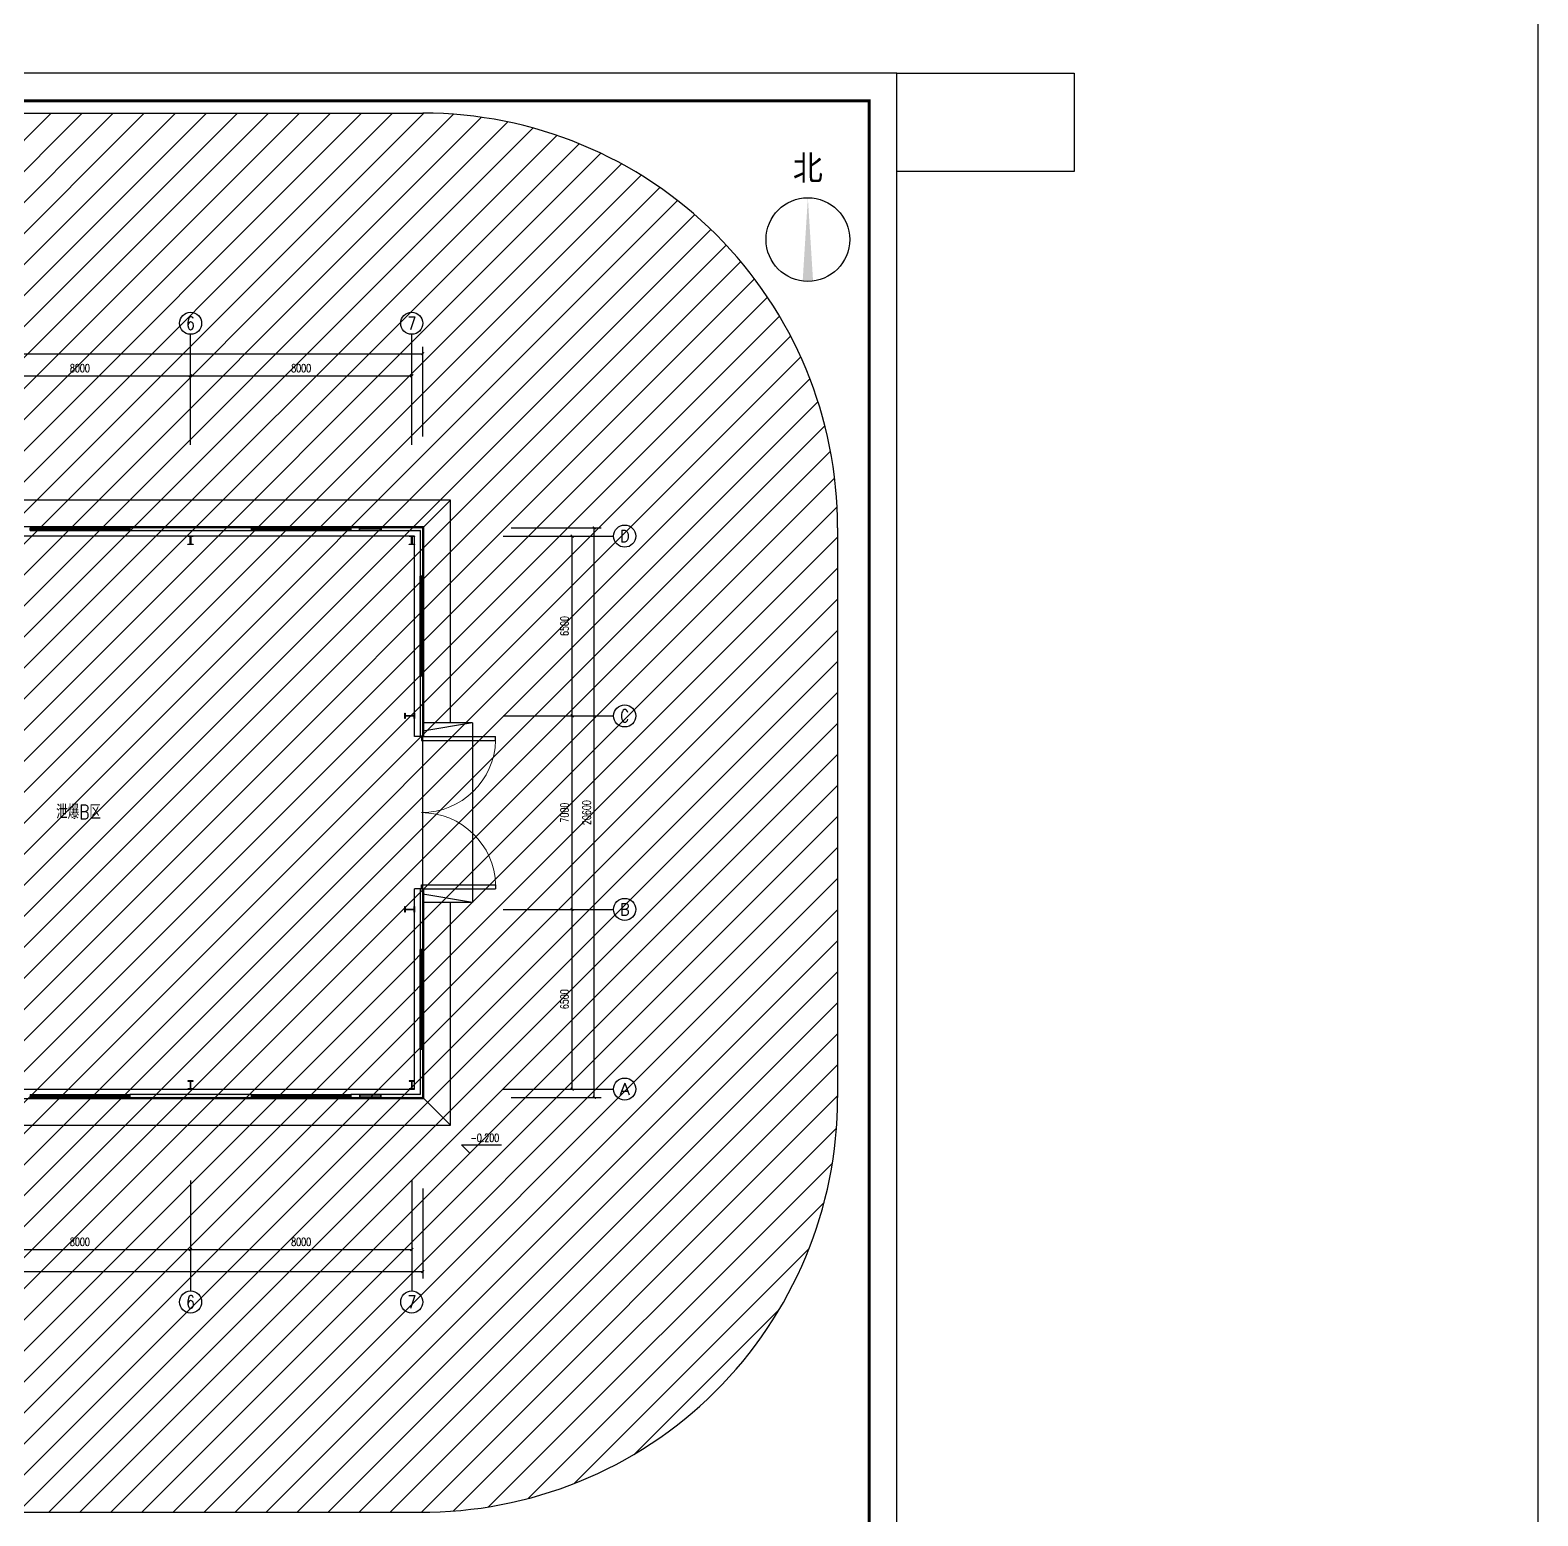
# Model space of a CAD drawing. Extents: x 1234595 to 2088511, y -80443 to 75292.
# Drawn here: x 2033989 to 2088511, y -53379 to 357 of the extents above; entities that cross this region are included whole.
import ezdxf
from ezdxf.enums import TextEntityAlignment as Align

# ---------------------------------------------------------------- set-up
doc = ezdxf.new("R2010")
doc.units = 0
doc.header["$LTSCALE"] = 1000
doc.header["$MEASUREMENT"] = 0
doc.layers.get('0').update_dxf_attribs({"linetype": 'CONTINUOUS'})
doc.layers.get('Defpoints').update_dxf_attribs({"linetype": 'CONTINUOUS'})
doc.layers.add('_0', color=7, linetype='CONTINUOUS', lineweight=25)
for name, color, linetype in [('AXIS_TEXT', 7, 'CONTINUOUS'), ('PUB_TITLE', 4, 'CONTINUOUS'), ('WIRE-避雷', 4, 'CONTINUOUS'), ('建筑底图', 251, 'CONTINUOUS')]:
    doc.layers.add(name, color=color, linetype=linetype)
doc.styles.add('_HZTXT', font='txt.shx', dxfattribs={"width": 0.8, "bigfont": 'HZTXT.shx'})
doc.styles.add('_TCH_AXIS', font='COMPLEX', dxfattribs={"bigfont": 'GBCBIG'})
doc.styles.add('_TCH_DIM', font='SIMPLEX', dxfattribs={"bigfont": 'GBCBIG'})
doc.styles.add('_TCH_DIM_T3', font='SIMPLEX', dxfattribs={"width": 0.705882, "bigfont": 'GBCBIG'})
doc.styles.add('COMPLEX', font='COMPLEX')
doc.styles.add('HT', font='')
doc.styles.get('HT').set_extended_font_data('SimSun')
doc.dimstyles.new('_TCH_ARCH&&100', dxfattribs={"dimtxt": 297.5, "dimasz": 100, "dimexe": 250, "dimexo": 300, "dimgap": 126.25, "dimtad": 1, "dimdec": 0, "dimzin": 0, "dimdsep": 46, "dimtxsty": '_TCH_DIM_T3', "dimblk": 'ARCHTICK', "dimcen": 0.09, "dimclrt": 7, "dimazin": 2, "dimtfac": 1, "dimtdec": 0, "dimtix": 1, "dimtmove": 2, "dimatfit": 3, "dimfxl": 0, "dimtolj": 1, "dimtzin": 0, "dimarcsym": 0})

# ---------------------------------------------------------------- blocks, each defined once
blk = doc.blocks.new('_NORTH')
blk.add_circle((0, 0), 1200)
blk.add_solid([(-1191, 149), (-1191, -149), (1200, 0)])
blk = doc.blocks.new('$DorLib2D$00000002')
for p, q in [((-0.5, 0), (-0.5, 0.4875)), ((-0.475, 0.4875), (-0.5, 0.4875)), ((-0.475, 0), (-0.475, 0.4875)), ((0.475, 0), (0.475, 0.4875)), ((0.475, 0.4875), (0.5, 0.4875)), ((0.5, 0), (0.5, 0.4875)), ((-0.5, 0), (-0.475, 0)), ((0.5, 0), (0.475, 0))]:
    blk.add_line(p, q)
at = {"lineweight": 13}
for centre, start, end in [((-0.4875, 0), 0, 88.53072), ((0.4875, 0), 91.46928, 180)]:
    blk.add_arc(centre, 0.4875, start, end, dxfattribs=at)
blk = doc.blocks.new('$TCHSYS$WIN2D')
for p, q in [((-0.5, 0.5), (0.5, 0.5)), ((-0.5, 0.5), (-0.5, -0.5)), ((0.5, 0.5), (0.5, -0.5)), ((0.5, 0.167), (-0.5, 0.167)), ((0.5, -0.167), (-0.5, -0.167)), ((-0.5, -0.5), (0.5, -0.5))]:
    blk.add_line(p, q)
blk = doc.blocks.new('_ArchTick')
at = {"color": 0, "linetype": 'ByBlock', "const_width": 0.4}
blk.add_lwpolyline([(-0.5, -0.5), (0.5, 0.5)], dxfattribs=at)
blk = doc.blocks.new('*D718')
at = {"layer": 'Defpoints', "color": 0, "transparency": 16777216}
for p in [(2051089, -31445), (2053589, -31445), (2051089, -37945)]:
    blk.add_point(p, dxfattribs=at)
at = {"layer": '建筑底图', "color": 0, "lineweight": -2, "transparency": 16777216}
for p, q in [((2051389, -31445), (2053839, -31445)), ((2053589, -37945), (2053589, -31445)), ((2051389, -37945), (2053839, -37945))]:
    blk.add_line(p, q, dxfattribs=at)
at = {"layer": '建筑底图', "color": 0, "lineweight": -2, "transparency": 16777216, "xscale": 100, "yscale": 100, "zscale": 100}
for p, rotation in [((2053589, -31445), 90), ((2053589, -37945), 270)]:
    blk.add_blockref('_ArchTick', p, dxfattribs=dict(at, rotation=rotation))
at = {"layer": '建筑底图', "color": 7, "transparency": 16777216, "insert": (2053314, -34695), "char_height": 297.5, "attachment_point": 5, "rotation": 90, "style": '_TCH_DIM_T3'}
blk.add_mtext('\\A1;6500', dxfattribs=at)
blk = doc.blocks.new('*D719')
at = {"layer": 'Defpoints', "color": 0, "transparency": 16777216}
for p in [(2051089, -24445), (2053589, -24445), (2051089, -31445)]:
    blk.add_point(p, dxfattribs=at)
at = {"layer": '建筑底图', "color": 0, "lineweight": -2, "transparency": 16777216}
for p, q in [((2051389, -24445), (2053839, -24445)), ((2053589, -31445), (2053589, -24445)), ((2051389, -31445), (2053839, -31445))]:
    blk.add_line(p, q, dxfattribs=at)
at = {"layer": '建筑底图', "color": 0, "lineweight": -2, "transparency": 16777216, "xscale": 100, "yscale": 100, "zscale": 100}
for p, rotation in [((2053589, -24445), 90), ((2053589, -31445), 270)]:
    blk.add_blockref('_ArchTick', p, dxfattribs=dict(at, rotation=rotation))
at = {"layer": '建筑底图', "color": 7, "transparency": 16777216, "insert": (2053314, -27945), "char_height": 297.5, "attachment_point": 5, "rotation": 90, "style": '_TCH_DIM_T3'}
blk.add_mtext('\\A1;7000', dxfattribs=at)
blk = doc.blocks.new('*D720')
at = {"layer": 'Defpoints', "color": 0, "transparency": 16777216}
for p in [(2051089, -17945), (2053589, -17945), (2051089, -24445)]:
    blk.add_point(p, dxfattribs=at)
at = {"layer": '建筑底图', "color": 0, "lineweight": -2, "transparency": 16777216}
for p, q in [((2051389, -17945), (2053839, -17945)), ((2053589, -24445), (2053589, -17945)), ((2051389, -24445), (2053839, -24445))]:
    blk.add_line(p, q, dxfattribs=at)
at = {"layer": '建筑底图', "color": 0, "lineweight": -2, "transparency": 16777216, "xscale": 100, "yscale": 100, "zscale": 100}
for p, rotation in [((2053589, -17945), 90), ((2053589, -24445), 270)]:
    blk.add_blockref('_ArchTick', p, dxfattribs=dict(at, rotation=rotation))
at = {"layer": '建筑底图', "color": 7, "transparency": 16777216, "insert": (2053314, -21195), "char_height": 297.5, "attachment_point": 5, "rotation": 90, "style": '_TCH_DIM_T3'}
blk.add_mtext('\\A1;6500', dxfattribs=at)
blk = doc.blocks.new('*D721')
at = {"layer": 'Defpoints', "color": 0, "transparency": 16777216}
for p in [(2051089, -17645), (2054389, -17645), (2051089, -38245)]:
    blk.add_point(p, dxfattribs=at)
at = {"layer": '建筑底图', "color": 0, "lineweight": -2, "transparency": 16777216}
for p, q in [((2051389, -17645), (2054639, -17645)), ((2054389, -38245), (2054389, -17645)), ((2051389, -38245), (2054639, -38245))]:
    blk.add_line(p, q, dxfattribs=at)
at = {"layer": '建筑底图', "color": 0, "lineweight": -2, "transparency": 16777216, "xscale": 100, "yscale": 100, "zscale": 100}
for p, rotation in [((2054389, -17645), 90), ((2054389, -38245), 270)]:
    blk.add_blockref('_ArchTick', p, dxfattribs=dict(at, rotation=rotation))
at = {"layer": '建筑底图', "color": 7, "transparency": 16777216, "insert": (2054114, -27945), "char_height": 297.5, "attachment_point": 5, "rotation": 90, "style": '_TCH_DIM_T3'}
blk.add_mtext('\\A1;20600', dxfattribs=at)
blk = doc.blocks.new('_AXISO')
blk.add_circle((0, 0), 0.5)
at = {"layer": 'AXIS_TEXT', "style": 'COMPLEX', "width": 1.041667}
blk.add_attdef('A', text='', height=0.56, dxfattribs=at).set_placement((-0.25, -0.28), (0.25, -0.28), align=Align.FIT)
blk = doc.blocks.new('*D704')
at = {"layer": 'Defpoints', "color": 0, "transparency": 16777216}
for p in [(2039789, -12145), (2031789, -14645), (2039789, -14645)]:
    blk.add_point(p, dxfattribs=at)
at = {"layer": '建筑底图', "color": 0, "lineweight": -2, "transparency": 16777216}
for p, q in [((2031789, -14345), (2031789, -11895)), ((2039789, -14345), (2039789, -11895)), ((2031789, -12145), (2039789, -12145))]:
    blk.add_line(p, q, dxfattribs=at)
at = {"layer": '建筑底图', "color": 0, "lineweight": -2, "transparency": 16777216, "xscale": 100, "yscale": 100, "zscale": 100, "rotation": 180}
blk.add_blockref('_ArchTick', (2031789, -12145), dxfattribs=at)
at = {"layer": '建筑底图', "color": 0, "lineweight": -2, "transparency": 16777216, "xscale": 100, "yscale": 100, "zscale": 100}
blk.add_blockref('_ArchTick', (2039789, -12145), dxfattribs=at)
at = {"layer": '建筑底图', "color": 7, "transparency": 16777216, "insert": (2035789, -11870), "char_height": 297.5, "attachment_point": 5, "style": '_TCH_DIM_T3'}
blk.add_mtext('\\A1;8000', dxfattribs=at)
blk = doc.blocks.new('*D705')
at = {"layer": 'Defpoints', "color": 0, "transparency": 16777216}
for p in [(2047789, -12145), (2039789, -14645), (2047789, -14645)]:
    blk.add_point(p, dxfattribs=at)
at = {"layer": '建筑底图', "color": 0, "lineweight": -2, "transparency": 16777216}
for p, q in [((2039789, -14345), (2039789, -11895)), ((2047789, -14345), (2047789, -11895)), ((2039789, -12145), (2047789, -12145))]:
    blk.add_line(p, q, dxfattribs=at)
at = {"layer": '建筑底图', "color": 0, "lineweight": -2, "transparency": 16777216, "xscale": 100, "yscale": 100, "zscale": 100, "rotation": 180}
blk.add_blockref('_ArchTick', (2039789, -12145), dxfattribs=at)
at = {"layer": '建筑底图', "color": 0, "lineweight": -2, "transparency": 16777216, "xscale": 100, "yscale": 100, "zscale": 100}
blk.add_blockref('_ArchTick', (2047789, -12145), dxfattribs=at)
at = {"layer": '建筑底图', "color": 7, "transparency": 16777216, "insert": (2043789, -11870), "char_height": 297.5, "attachment_point": 5, "style": '_TCH_DIM_T3'}
blk.add_mtext('\\A1;8000', dxfattribs=at)
blk = doc.blocks.new('*D706')
at = {"layer": 'Defpoints', "color": 0, "transparency": 16777216}
for p in [(2048189, -11345), (1999389, -14645), (2048189, -14645)]:
    blk.add_point(p, dxfattribs=at)
at = {"layer": '建筑底图', "color": 0, "lineweight": -2, "transparency": 16777216}
for p, q in [((1999389, -14345), (1999389, -11095)), ((1999389, -11345), (2048189, -11345)), ((2048189, -14345), (2048189, -11095))]:
    blk.add_line(p, q, dxfattribs=at)
at = {"layer": '建筑底图', "color": 0, "lineweight": -2, "transparency": 16777216, "xscale": 100, "yscale": 100, "zscale": 100, "rotation": 180}
blk.add_blockref('_ArchTick', (1999389, -11345), dxfattribs=at)
at = {"layer": '建筑底图', "color": 0, "lineweight": -2, "transparency": 16777216, "xscale": 100, "yscale": 100, "zscale": 100}
blk.add_blockref('_ArchTick', (2048189, -11345), dxfattribs=at)
at = {"layer": '建筑底图', "color": 7, "transparency": 16777216, "insert": (2023789, -11070), "char_height": 297.5, "attachment_point": 5, "style": '_TCH_DIM_T3'}
blk.add_mtext('\\A1;48800', dxfattribs=at)
blk = doc.blocks.new('*D711')
at = {"layer": 'Defpoints', "color": 0, "transparency": 16777216}
for p in [(2031789, -41245), (2039789, -41245), (2039789, -43745)]:
    blk.add_point(p, dxfattribs=at)
at = {"layer": '建筑底图', "color": 0, "lineweight": -2, "transparency": 16777216}
for p, q in [((2031789, -41545), (2031789, -43995)), ((2039789, -41545), (2039789, -43995)), ((2031789, -43745), (2039789, -43745))]:
    blk.add_line(p, q, dxfattribs=at)
at = {"layer": '建筑底图', "color": 0, "lineweight": -2, "transparency": 16777216, "xscale": 100, "yscale": 100, "zscale": 100, "rotation": 180}
blk.add_blockref('_ArchTick', (2031789, -43745), dxfattribs=at)
at = {"layer": '建筑底图', "color": 0, "lineweight": -2, "transparency": 16777216, "xscale": 100, "yscale": 100, "zscale": 100}
blk.add_blockref('_ArchTick', (2039789, -43745), dxfattribs=at)
at = {"layer": '建筑底图', "color": 7, "transparency": 16777216, "insert": (2035789, -43470), "char_height": 297.5, "attachment_point": 5, "style": '_TCH_DIM_T3'}
blk.add_mtext('\\A1;8000', dxfattribs=at)
blk = doc.blocks.new('*D712')
at = {"layer": 'Defpoints', "color": 0, "transparency": 16777216}
for p in [(2039789, -41245), (2047789, -41245), (2047789, -43745)]:
    blk.add_point(p, dxfattribs=at)
at = {"layer": '建筑底图', "color": 0, "lineweight": -2, "transparency": 16777216}
for p, q in [((2039789, -41545), (2039789, -43995)), ((2047789, -41545), (2047789, -43995)), ((2039789, -43745), (2047789, -43745))]:
    blk.add_line(p, q, dxfattribs=at)
at = {"layer": '建筑底图', "color": 0, "lineweight": -2, "transparency": 16777216, "xscale": 100, "yscale": 100, "zscale": 100, "rotation": 180}
blk.add_blockref('_ArchTick', (2039789, -43745), dxfattribs=at)
at = {"layer": '建筑底图', "color": 0, "lineweight": -2, "transparency": 16777216, "xscale": 100, "yscale": 100, "zscale": 100}
blk.add_blockref('_ArchTick', (2047789, -43745), dxfattribs=at)
at = {"layer": '建筑底图', "color": 7, "transparency": 16777216, "insert": (2043789, -43470), "char_height": 297.5, "attachment_point": 5, "style": '_TCH_DIM_T3'}
blk.add_mtext('\\A1;8000', dxfattribs=at)
blk = doc.blocks.new('*D713')
at = {"layer": 'Defpoints', "color": 0, "transparency": 16777216}
for p in [(1999389, -41245), (2048189, -41245), (2048189, -44545)]:
    blk.add_point(p, dxfattribs=at)
at = {"layer": '建筑底图', "color": 0, "lineweight": -2, "transparency": 16777216}
for p, q in [((1999389, -41545), (1999389, -44795)), ((2048189, -41545), (2048189, -44795)), ((1999389, -44545), (2048189, -44545))]:
    blk.add_line(p, q, dxfattribs=at)
at = {"layer": '建筑底图', "color": 0, "lineweight": -2, "transparency": 16777216, "xscale": 100, "yscale": 100, "zscale": 100, "rotation": 180}
blk.add_blockref('_ArchTick', (1999389, -44545), dxfattribs=at)
at = {"layer": '建筑底图', "color": 0, "lineweight": -2, "transparency": 16777216, "xscale": 100, "yscale": 100, "zscale": 100}
blk.add_blockref('_ArchTick', (2048189, -44545), dxfattribs=at)
at = {"layer": '建筑底图', "color": 7, "transparency": 16777216, "insert": (2023789, -44270), "char_height": 297.5, "attachment_point": 5, "style": '_TCH_DIM_T3'}
blk.add_mtext('\\A1;48800', dxfattribs=at)

msp = doc.modelspace()

# ---------------------------------------------------------------- hatches: boundary and pattern name
at = {"layer": 'WIRE-避雷'}
h = msp.add_hatch(dxfattribs=at)
h.set_pattern_fill('ANSI31', color=1, scale=500)
h.set_pattern_definition([(45, (0, 0), (-561.266, 561.266), [])])
edge = h.paths.add_edge_path()
edge.add_line((1999389.4, -53244.9), (2048308.7, -53244.4))
edge.add_arc((2048189.4, -38244.9), 15000, 269.54527, 360.00001)
edge.add_line((2063189.4, -17644.9), (2063189.4, -38244.9))
edge.add_arc((2048189.4, -17644.9), 15000, 359.99999, 450)
edge.add_line((1999408.2, -2644.9), (2048189.4, -2644.9))
edge.add_arc((1999408.2, -17644.9), 15000, 90, 180)
edge.add_line((1984389.4, -38217.5), (1984408.2, -17644.9))
edge.add_arc((1999389.4, -38244.9), 15000, 179.89557, 270.00111)
at = {"layer": '建筑底图'}
for points in [[(2041989.4, -17644.9), (2037589.4, -17644.9), (2037619.4, -17674.9), (2041959.4, -17674.9)], [(2037589.4, -17644.9), (2037589.4, -17744.9), (2037619.4, -17714.9), (2037619.4, -17674.9)], [(2037589.4, -17744.9), (2041989.4, -17744.9), (2041959.4, -17714.9), (2037619.4, -17714.9)], [(2039799.4, -18228.9), (2039889.4, -18228.9), (2039889.4, -18244.9), (2039689.4, -18244.9), (2039689.4, -18228.9), (2039779.4, -18228.9), (2039779.4, -17960.9), (2039689.4, -17960.9), (2039689.4, -17944.9), (2039889.4, -17944.9), (2039889.4, -17960.9), (2039799.4, -17960.9)], [(2041989.4, -17744.9), (2041989.4, -17644.9), (2041959.4, -17674.9), (2041959.4, -17714.9)], [(2048189.4, -17644.9), (2045589.4, -17644.9), (2045619.4, -17674.9), (2048159.4, -17674.9)], [(2045589.4, -17644.9), (2045589.4, -17744.9), (2045619.4, -17714.9), (2045619.4, -17674.9)], [(2045589.4, -17744.9), (2048089.4, -17744.9), (2048119.4, -17714.9), (2045619.4, -17714.9)], [(2047799.4, -18228.9), (2047889.4, -18228.9), (2047889.4, -18244.9), (2047689.4, -18244.9), (2047689.4, -18228.9), (2047779.4, -18228.9), (2047779.4, -17960.9), (2047689.4, -17960.9), (2047689.4, -17944.9), (2047889.4, -17944.9), (2047889.4, -17960.9), (2047799.4, -17960.9)], [(2048089.4, -17744.9), (2048089.4, -19394.9), (2048119.4, -19364.9), (2048119.4, -17714.9)], [(2048189.4, -19394.9), (2048189.4, -17644.9), (2048159.4, -17674.9), (2048159.4, -19364.9)], [(2048089.4, -19394.9), (2048189.4, -19394.9), (2048159.4, -19364.9), (2048119.4, -19364.9)], [(2048189.4, -22994.9), (2048089.4, -22994.9), (2048119.4, -23024.9), (2048159.4, -23024.9)], [(2048089.4, -22994.9), (2048089.4, -25194.9), (2048119.4, -25164.9), (2048119.4, -23024.9)], [(2048189.4, -25194.9), (2048189.4, -22994.9), (2048159.4, -23024.9), (2048159.4, -25164.9)], [(2047873.4, -24434.9), (2047873.4, -24344.9), (2047889.4, -24344.9), (2047889.4, -24544.9), (2047873.4, -24544.9), (2047873.4, -24454.9), (2047555.4, -24454.9), (2047555.4, -24544.9), (2047539.4, -24544.9), (2047539.4, -24344.9), (2047555.4, -24344.9), (2047555.4, -24434.9)], [(2048089.4, -25194.9), (2048189.4, -25194.9), (2048159.4, -25164.9), (2048119.4, -25164.9)], [(2048189.4, -30694.9), (2048089.4, -30694.9), (2048119.4, -30724.9), (2048159.4, -30724.9)], [(2048089.4, -30694.9), (2048089.4, -32894.9), (2048119.4, -32864.9), (2048119.4, -30724.9)], [(2048189.4, -32894.9), (2048189.4, -30694.9), (2048159.4, -30724.9), (2048159.4, -32864.9)], [(2047873.4, -31434.9), (2047873.4, -31344.9), (2047889.4, -31344.9), (2047889.4, -31544.9), (2047873.4, -31544.9), (2047873.4, -31454.9), (2047555.4, -31454.9), (2047555.4, -31544.9), (2047539.4, -31544.9), (2047539.4, -31344.9), (2047555.4, -31344.9), (2047555.4, -31434.9)], [(2048089.4, -32894.9), (2048189.4, -32894.9), (2048159.4, -32864.9), (2048119.4, -32864.9)], [(2048189.4, -36494.9), (2048089.4, -36494.9), (2048119.4, -36524.9), (2048159.4, -36524.9)], [(2048089.4, -36494.9), (2048089.4, -38144.9), (2048119.4, -38174.9), (2048119.4, -36524.9)], [(2048189.4, -38244.9), (2048189.4, -36494.9), (2048159.4, -36524.9), (2048159.4, -38214.9)], [(2041989.4, -38144.9), (2037589.4, -38144.9), (2037619.4, -38174.9), (2041959.4, -38174.9)], [(2037589.4, -38144.9), (2037589.4, -38244.9), (2037619.4, -38214.9), (2037619.4, -38174.9)], [(2039799.4, -37660.9), (2039889.4, -37660.9), (2039889.4, -37644.9), (2039689.4, -37644.9), (2039689.4, -37660.9), (2039779.4, -37660.9), (2039779.4, -37928.9), (2039689.4, -37928.9), (2039689.4, -37944.9), (2039889.4, -37944.9), (2039889.4, -37928.9), (2039799.4, -37928.9)], [(2041989.4, -38244.9), (2041989.4, -38144.9), (2041959.4, -38174.9), (2041959.4, -38214.9)], [(2048089.4, -38144.9), (2045589.4, -38144.9), (2045619.4, -38174.9), (2048119.4, -38174.9)], [(2045589.4, -38144.9), (2045589.4, -38244.9), (2045619.4, -38214.9), (2045619.4, -38174.9)], [(2047799.4, -37660.9), (2047889.4, -37660.9), (2047889.4, -37644.9), (2047689.4, -37644.9), (2047689.4, -37660.9), (2047779.4, -37660.9), (2047779.4, -37928.9), (2047689.4, -37928.9), (2047689.4, -37944.9), (2047889.4, -37944.9), (2047889.4, -37928.9), (2047799.4, -37928.9)], [(2037589.4, -38244.9), (2041989.4, -38244.9), (2041959.4, -38214.9), (2037619.4, -38214.9)], [(2045589.4, -38244.9), (2048189.4, -38244.9), (2048159.4, -38214.9), (2045619.4, -38214.9)]]:
    msp.add_hatch(color=256, dxfattribs=at).paths.add_polyline_path(points)

# ---------------------------------------------------------------- linework, layer by layer
at = {"layer": '_0', "color": 0}
msp.add_lwpolyline([(2065328.5, -1200.6), (2071740.9, -1200.6), (2071740.9, -4754), (2065328.5, -4754)], close=True, dxfattribs=at)
msp.add_lwpolyline([(2065328.5, -1200.6), (2071740.9, -1200.6), (2071740.9, -4754), (2065328.5, -4754)], close=True, dxfattribs=at)
at = {"layer": 'PUB_TITLE', "color": 4}
msp.add_lwpolyline([(1981228.5, -60600.6), (2065328.5, -60600.6), (2065328.5, -1200.6), (1981228.5, -1200.6)], close=True, dxfattribs=at)
at = {"layer": 'PUB_TITLE', "color": 4, "const_width": 100}
msp.add_lwpolyline([(1983728.5, -59600.6), (2064328.5, -59600.6), (2064328.5, -2200.6), (1983728.5, -2200.6)], close=True, dxfattribs=at)
at = {"layer": 'WIRE-避雷', "color": 1}
for p, q in [((1999408.2, -2644.9), (2048189.4, -2644.9)), ((2063189.4, -17644.9), (2063189.4, -38244.9)), ((1999389.4, -53244.9), (2048308.7, -53244.4))]:
    msp.add_line(p, q, dxfattribs=at)
msp.add_lwpolyline([(1234595.5, 75291.9), (2088511, 75291.9), (2088511, -80442.7), (1234595.5, -80442.7)], close=True, dxfattribs=at)
for centre, start, end in [((2048189.4, -17644.9), 359.99999, 90), ((2048189.4, -38244.9), 269.54527, 0.00001)]:
    msp.add_arc(centre, 15000, start, end, dxfattribs=at)
at = {"layer": '建筑底图'}
for p, q in [((2039789.4, -14644.9), (2039789.4, -10644.9)), ((2047789.4, -14644.9), (2047789.4, -10644.9)), ((2048229.4, -17604.9), (2049189.4, -16644.9)), ((2041989.4, -17644.9), (2037589.4, -17644.9)), ((2037589.4, -17644.9), (2037589.4, -17744.9)), ((2037589.4, -17744.9), (2041989.4, -17744.9)), ((2041989.4, -17744.9), (2041989.4, -17644.9)), ((2048189.4, -17644.9), (2045589.4, -17644.9)), ((2045589.4, -17644.9), (2045589.4, -17744.9)), ((2045589.4, -17744.9), (2048089.4, -17744.9)), ((2048089.4, -17744.9), (2048089.4, -19394.9)), ((2048189.4, -19394.9), (2048189.4, -17644.9)), ((2051089.4, -17944.9), (2055089.4, -17944.9)), ((2048089.4, -19394.9), (2048189.4, -19394.9)), ((2048189.4, -22994.9), (2048089.4, -22994.9)), ((2048089.4, -22994.9), (2048089.4, -25194.9)), ((2048189.4, -25194.9), (2048189.4, -22994.9)), ((2051089.4, -24444.9), (2055089.4, -24444.9)), ((2049989.4, -24694.9), (2048189.4, -24994.9)), ((2049989.4, -24694.9), (2048189.4, -24694.9)), ((2049989.4, -24694.9), (2049989.4, -31194.9)), ((2048089.4, -25194.9), (2047889.4, -25194.9)), ((2048089.4, -25194.9), (2048189.4, -25194.9)), ((2048189.4, -25194.9), (2048229.4, -25194.9)), ((2048189.4, -30694.9), (2048189.4, -25194.9)), ((2048089.4, -30694.9), (2047889.4, -30694.9)), ((2048189.4, -30694.9), (2048089.4, -30694.9)), ((2048089.4, -30694.9), (2048089.4, -32894.9)), ((2048189.4, -30694.9), (2048229.4, -30694.9)), ((2048189.4, -32894.9), (2048189.4, -30694.9)), ((2049989.4, -31194.9), (2048189.4, -30894.9)), ((2049989.4, -31194.9), (2048189.4, -31194.9)), ((2051089.4, -31444.9), (2055089.4, -31444.9)), ((2048089.4, -32894.9), (2048189.4, -32894.9)), ((2048189.4, -36494.9), (2048089.4, -36494.9)), ((2048089.4, -36494.9), (2048089.4, -38144.9)), ((2048189.4, -38244.9), (2048189.4, -36494.9)), ((2041989.4, -38144.9), (2037589.4, -38144.9)), ((2037589.4, -38144.9), (2037589.4, -38244.9)), ((2041989.4, -38244.9), (2041989.4, -38144.9)), ((2048089.4, -38144.9), (2045589.4, -38144.9)), ((2045589.4, -38144.9), (2045589.4, -38244.9)), ((2051089.4, -37944.9), (2055089.4, -37944.9)), ((2037589.4, -38244.9), (2041989.4, -38244.9)), ((2045589.4, -38244.9), (2048189.4, -38244.9)), ((2048229.4, -38284.9), (2049189.4, -39244.9)), ((2049888, -40261.3), (2049588, -39961.3)), ((2049588, -39961.3), (2051038, -39961.3)), ((2049888, -40261.3), (2050188, -39961.3)), ((2039789.4, -41244.9), (2039789.4, -45244.9)), ((2047789.4, -41244.9), (2047789.4, -45244.9))]:
    msp.add_line(p, q, dxfattribs=at)
for points in [[(2049189.4, -24694.9), (2049189.4, -16644.9), (2023039.4, -16644.9)], [(2048229.4, -25194.9), (2048229.4, -17604.9), (2022539.4, -17604.9)], [(2047889.4, -25194.9), (2047889.4, -17944.9), (2022539.4, -17944.9)], [(2046681.9, -17744.9), (2045896.9, -17744.9), (2045896.9, -17644.9), (2046681.9, -17644.9), (2046681.9, -17744.9)], [(2022539.4, -37944.9), (2047889.4, -37944.9), (2047889.4, -30694.9)], [(2022539.4, -38284.9), (2048229.4, -38284.9), (2048229.4, -30694.9)], [(2023039.4, -39244.9), (2049189.4, -39244.9), (2049189.4, -31194.9)], [(2046681.9, -38144.9), (2045896.9, -38144.9), (2045896.9, -38244.9), (2046681.9, -38244.9), (2046681.9, -38144.9)]]:
    msp.add_lwpolyline(points, dxfattribs=at)
for points in [[(2039689.4, -17944.9), (2039889.4, -17944.9), (2039889.4, -17960.9), (2039799.4, -17960.9), (2039799.4, -18228.9), (2039889.4, -18228.9), (2039889.4, -18244.9), (2039689.4, -18244.9), (2039689.4, -18228.9), (2039779.4, -18228.9), (2039779.4, -17960.9), (2039689.4, -17960.9)], [(2046666.9, -17729.9), (2045911.9, -17729.9), (2045911.9, -17659.9), (2046666.9, -17659.9)], [(2047689.4, -17944.9), (2047889.4, -17944.9), (2047889.4, -17960.9), (2047799.4, -17960.9), (2047799.4, -18228.9), (2047889.4, -18228.9), (2047889.4, -18244.9), (2047689.4, -18244.9), (2047689.4, -18228.9), (2047779.4, -18228.9), (2047779.4, -17960.9), (2047689.4, -17960.9)], [(2047539.4, -24544.9), (2047539.4, -24344.9), (2047555.4, -24344.9), (2047555.4, -24434.9), (2047873.4, -24434.9), (2047873.4, -24344.9), (2047889.4, -24344.9), (2047889.4, -24544.9), (2047873.4, -24544.9), (2047873.4, -24454.9), (2047555.4, -24454.9), (2047555.4, -24544.9)], [(2047539.4, -31544.9), (2047539.4, -31344.9), (2047555.4, -31344.9), (2047555.4, -31434.9), (2047873.4, -31434.9), (2047873.4, -31344.9), (2047889.4, -31344.9), (2047889.4, -31544.9), (2047873.4, -31544.9), (2047873.4, -31454.9), (2047555.4, -31454.9), (2047555.4, -31544.9)], [(2039689.4, -37944.9), (2039889.4, -37944.9), (2039889.4, -37928.9), (2039799.4, -37928.9), (2039799.4, -37660.9), (2039889.4, -37660.9), (2039889.4, -37644.9), (2039689.4, -37644.9), (2039689.4, -37660.9), (2039779.4, -37660.9), (2039779.4, -37928.9), (2039689.4, -37928.9)], [(2046666.9, -38159.9), (2045911.9, -38159.9), (2045911.9, -38229.9), (2046666.9, -38229.9)], [(2047689.4, -37944.9), (2047889.4, -37944.9), (2047889.4, -37928.9), (2047799.4, -37928.9), (2047799.4, -37660.9), (2047889.4, -37660.9), (2047889.4, -37644.9), (2047689.4, -37644.9), (2047689.4, -37660.9), (2047779.4, -37660.9), (2047779.4, -37928.9), (2047689.4, -37928.9)]]:
    msp.add_lwpolyline(points, close=True, dxfattribs=at)

# ---------------------------------------------------------------- block references
at = {"layer": '建筑底图', "rotation": 90}
for name, p, xscale, yscale, zscale in [('_NORTH', (2062113.3, -7217.9, -12083.9), 1.260000000009313, 1.260000000009313, 1.260000000009313), ('$TCHSYS$WIN2D', (2048139.4, -21194.9), 3600, 100, 3600), ('$DorLib2D$00000002', (2048139.4, -27944.9), -5500, -5500, -5500), ('$TCHSYS$WIN2D', (2048139.4, -34694.9), 3600, 100, 3600)]:
    msp.add_blockref(name, p, dxfattribs=dict(at, xscale=xscale, yscale=yscale, zscale=zscale))
at = {"layer": '建筑底图'}
ref = msp.add_blockref('_AXISO', (2039789.4, -10244.9), dxfattribs=dict(at, xscale=800, yscale=800, zscale=800))
ref.add_attrib('A', '6', dxfattribs={"layer": 'AXIS_TEXT', "color": 0, "height": 465.9, "style": '_TCH_AXIS'}).set_placement((2039634.1, -10477.8), (2039944.7, -10477.8), align=Align.FIT)
ref = msp.add_blockref('_AXISO', (2047789.4, -10244.9), dxfattribs=dict(at, xscale=800, yscale=800, zscale=800))
ref.add_attrib('A', '7', dxfattribs={"layer": 'AXIS_TEXT', "color": 0, "height": 465.9, "style": '_TCH_AXIS'}).set_placement((2047634.1, -10477.8), (2047944.7, -10477.8), align=Align.FIT)
at = {"layer": '建筑底图', "xscale": 3600, "zscale": 3600}
for p, yscale in [((2035789.4, -17694.9), -100), ((2043789.4, -17694.9), -100), ((2035789.4, -38194.9), 100), ((2043789.4, -38194.9), 100)]:
    msp.add_blockref('$TCHSYS$WIN2D', p, dxfattribs=dict(at, yscale=yscale))
at = {"layer": '建筑底图'}
ref = msp.add_blockref('_AXISO', (2055489.4, -17944.9), dxfattribs=dict(at, xscale=800, yscale=800, zscale=800))
ref.add_attrib('A', 'D', dxfattribs={"layer": 'AXIS_TEXT', "color": 0, "height": 435.3, "style": '_TCH_AXIS'}).set_placement((2055313.2, -18162.5), (2055665.6, -18162.5), align=Align.FIT)
ref = msp.add_blockref('_AXISO', (2055489.4, -24444.9), dxfattribs=dict(at, xscale=800, yscale=800, zscale=800))
ref.add_attrib('A', 'C', dxfattribs={"layer": 'AXIS_TEXT', "color": 0, "height": 455.7, "style": '_TCH_AXIS'}).set_placement((2055326.7, -24672.7), (2055652.1, -24672.7), align=Align.FIT)
ref = msp.add_blockref('_AXISO', (2055489.4, -31444.9), dxfattribs=dict(at, xscale=800, yscale=800, zscale=800))
ref.add_attrib('A', 'B', dxfattribs={"layer": 'AXIS_TEXT', "color": 0, "height": 435.3, "style": '_TCH_AXIS'}).set_placement((2055313.2, -31662.5), (2055665.6, -31662.5), align=Align.FIT)
ref = msp.add_blockref('_AXISO', (2055489.4, -37944.9), dxfattribs=dict(at, xscale=800, yscale=800, zscale=800))
ref.add_attrib('A', 'A', dxfattribs={"layer": 'AXIS_TEXT', "color": 0, "height": 425.2, "style": '_TCH_AXIS'}).set_placement((2055307.2, -38157.4), (2055671.6, -38157.4), align=Align.FIT)
ref = msp.add_blockref('_AXISO', (2039789.4, -45644.9), dxfattribs=dict(at, xscale=800, yscale=800, zscale=800))
ref.add_attrib('A', '6', dxfattribs={"layer": 'AXIS_TEXT', "color": 0, "height": 465.9, "style": '_TCH_AXIS'}).set_placement((2039634.1, -45877.8), (2039944.7, -45877.8), align=Align.FIT)
ref = msp.add_blockref('_AXISO', (2047789.4, -45644.9), dxfattribs=dict(at, xscale=800, yscale=800, zscale=800))
ref.add_attrib('A', '7', dxfattribs={"layer": 'AXIS_TEXT', "color": 0, "height": 465.9, "style": '_TCH_AXIS'}).set_placement((2047634.1, -45877.8), (2047944.7, -45877.8), align=Align.FIT)

# ---------------------------------------------------------------- texts
for s, height, style, width, p in [('北', 900.8, 'HT', 0.88, (2061571.7, -5069.6, -12083.9)), ('泄爆B区', 517.24, '_HZTXT', 0.8, (2034932.9, -28176.8)), ('-0.200', 297.5, '_TCH_DIM', 0.705882, (2049908, -39856.3))]:
    msp.add_text(s, height=height, dxfattribs=dict(at, style=style, width=width)).set_placement(p)

# ---------------------------------------------------------------- dimensions: what is measured, and where the dimension line sits
for p1, p2, distance, picture, middle in [((1999389.4, -14644.9), (2048189.4, -14644.9), 3300, '*D706', (2023789.4, -11069.9)), ((2031789.4, -14644.9), (2039789.4, -14644.9), 2500, '*D704', (2035789.4, -11869.9)), ((2039789.4, -14644.9), (2047789.4, -14644.9), 2500, '*D705', (2043789.4, -11869.9)), ((2051089.4, -38244.9), (2051089.4, -17644.9), -3300, '*D721', (2054114.4, -27944.9)), ((2051089.4, -24444.9), (2051089.4, -17944.9), -2500, '*D720', (2053314.4, -21194.9)), ((2051089.4, -31444.9), (2051089.4, -24444.9), -2500, '*D719', (2053314.4, -27944.9)), ((2051089.4, -37944.9), (2051089.4, -31444.9), -2500, '*D718', (2053314.4, -34694.9)), ((1999389.4, -41244.9), (2048189.4, -41244.9), -3300, '*D713', (2023789.4, -44269.9)), ((2031789.4, -41244.9), (2039789.4, -41244.9), -2500, '*D711', (2035789.4, -43469.9)), ((2039789.4, -41244.9), (2047789.4, -41244.9), -2500, '*D712', (2043789.4, -43469.9))]:
    dim = msp.add_aligned_dim(p1=p1, p2=p2, distance=distance, dimstyle='_TCH_ARCH&&100', dxfattribs=at)
    dim.commit()
    dim.dimension.update_dxf_attribs({"geometry": picture, "text_midpoint": middle})

doc.saveas('drawing.dxf')
